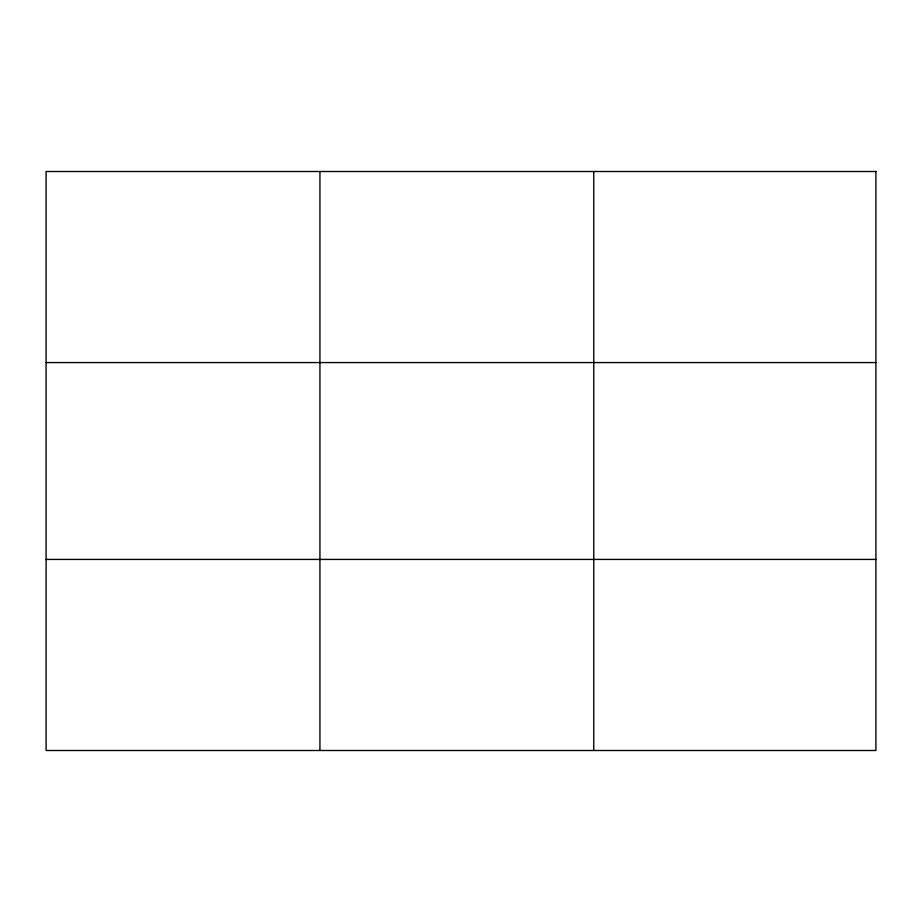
<?xml version="1.0" encoding="UTF-8"?>
<svg xmlns="http://www.w3.org/2000/svg" width="922" height="922" viewBox="0 0 922 922"><rect width="100%" height="100%" fill="white"/><g stroke="black" fill="none" stroke-linecap="round" stroke-linejoin="round"><path stroke-width="1.38" d="M319.934 171.504L319.934 750.496M593.768 171.504L593.768 750.496M46.1 362.577L875.9 362.577M46.1 559.423L875.9 559.423M875.9 171.504L875.9 750.496L46.1 750.496L46.1 171.504L875.9 171.504"/></g></svg>
